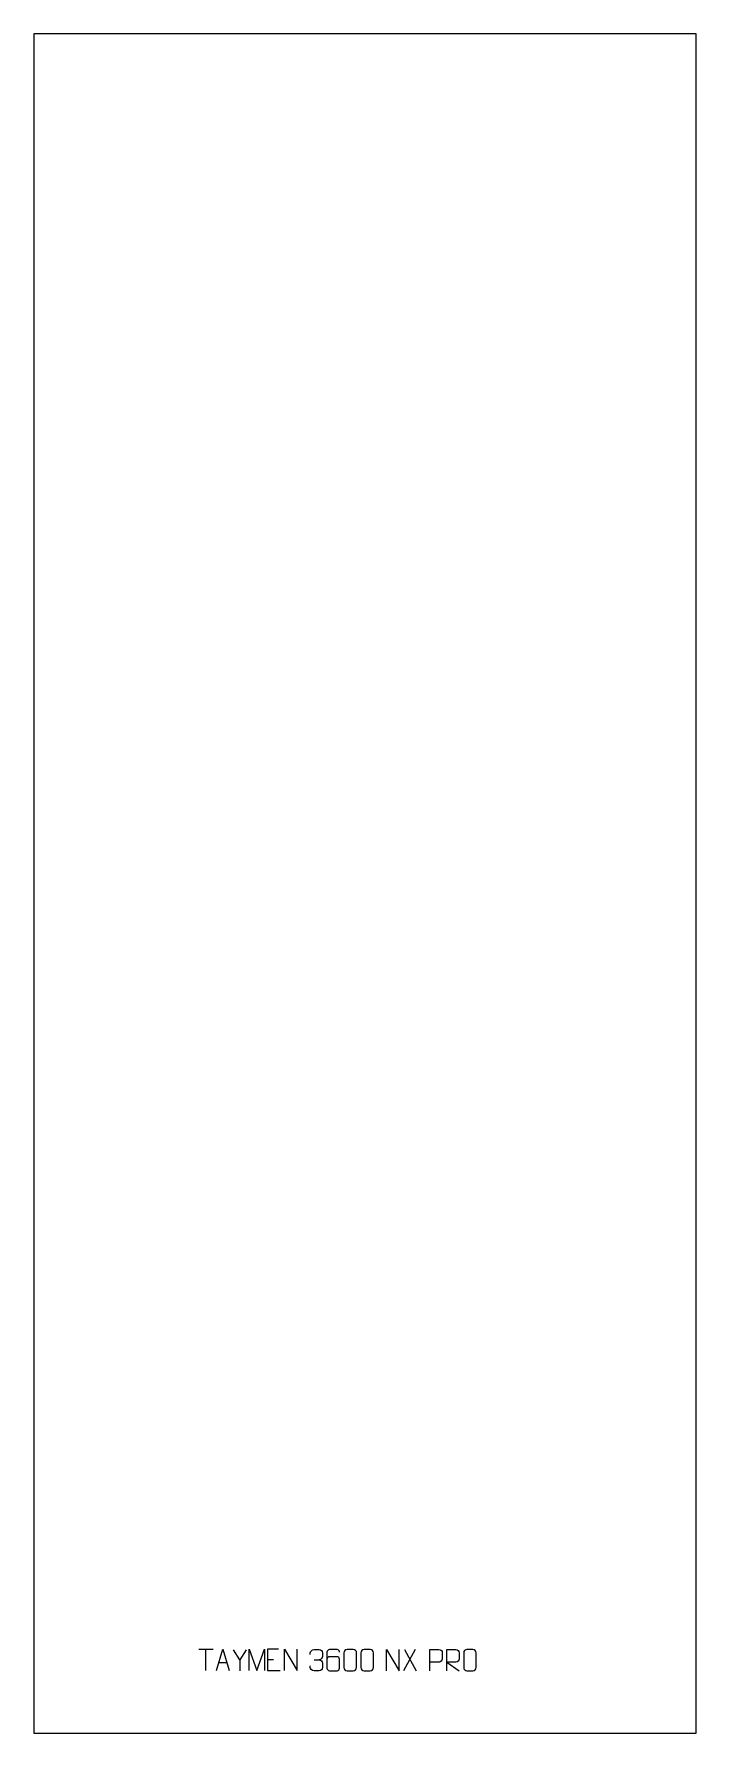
# Model space of a CAD drawing. Header units: millimetres. Extents: x -390 to 390, y -1270 to 730.
import ezdxf

# ---------------------------------------------------------------- set-up
doc = ezdxf.new("R2010")
doc.units = ezdxf.units.MM
doc.header["$MEASUREMENT"] = 0
doc.layers.add('layer 1', color=7, linetype='Continuous')

msp = doc.modelspace()

# ---------------------------------------------------------------- linework, layer by layer
at = {"layer": 'layer 1', "color": 242, "lineweight": 9}
msp.add_open_spline([(389.9997, -1269.9992), (389.9997, -1269.9992), (-389.9997, -1269.9992), (-389.9997, -1269.9992), (-389.9997, -1269.9992), (-389.9997, -1269.9992), (-389.9997, 730.0003), (-389.9997, 730.0003), (-389.9997, 730.0003), (-389.9997, 730.0003), (389.9997, 730.0003), (389.9997, 730.0003), (389.9997, 730.0003), (389.9997, 730.0003), (389.9997, -1269.9992), (389.9997, -1269.9992)], degree=3, knots=[0, 0, 0, 0, 0.2, 0.2, 0.2, 0.2, 0.4, 0.4, 0.4, 0.4, 0.6, 0.6, 0.6, 0.6, 1, 1, 1, 1], dxfattribs=at)
at = {"layer": 'layer 1', "color": 250, "lineweight": 9}
for points in [[(-195.9272, -1171.4727), (-195.9272, -1171.4727), (-178.94, -1171.4727), (-178.94, -1171.4727)], [(-187.4334, -1196.4027), (-187.4334, -1196.4027), (-187.4334, -1171.4492), (-187.4334, -1171.4492)], [(-147.4336, -1183.926), (-147.4336, -1183.926), (-154.7545, -1172.0273), (-154.7545, -1172.0273)], [(58.9751, -1171.8576), (58.9751, -1171.8576), (45.2345, -1196.7534), (45.2345, -1196.7534)], [(46.6891, -1171.8576), (46.6891, -1171.8576), (60.4297, -1196.8111), (60.4297, -1196.8111)], [(-172.1815, -1187.1533), (-172.1815, -1187.1533), (-162.6858, -1187.1533), (-162.6858, -1187.1533)], [(-114.8665, -1183.3289), (-114.8665, -1183.3289), (-107.6984, -1183.3289), (-107.6984, -1183.3289)], [(-60.0472, -1183.7489), (-60.0472, -1183.7489), (-53.8508, -1183.7489), (-53.8508, -1183.7489)]]:
    msp.add_open_spline(points, degree=3, dxfattribs=at)
for points, knots in [([(-174.9041, -1196.4027), (-174.9041, -1196.4027), (-167.5331, -1171.4492), (-167.5331, -1171.4492), (-167.5331, -1171.4492), (-167.5331, -1171.4492), (-159.9632, -1196.4027), (-159.9632, -1196.4027)], [0, 0, 0, 0, 0.333333333, 0.333333333, 0.333333333, 0.333333333, 1, 1, 1, 1]), ([(-140.1112, -1172.0273), (-140.1112, -1172.0273), (-147.4336, -1183.926), (-147.4336, -1183.926), (-147.4336, -1183.926), (-147.4336, -1183.926), (-147.4329, -1196.9809), (-147.4329, -1196.9809)], [0, 0, 0, 0, 0.333333333, 0.333333333, 0.333333333, 0.333333333, 1, 1, 1, 1]), ([(-136.2761, -1196.4049), (-136.2761, -1196.4049), (-136.2761, -1171.447), (-136.2761, -1171.447), (-136.2761, -1171.447), (-136.2761, -1171.447), (-127.351, -1196.4049), (-127.351, -1196.4049), (-127.351, -1196.4049), (-127.351, -1196.4049), (-118.5911, -1171.4475), (-118.5911, -1171.4475), (-118.5911, -1171.4475), (-118.5911, -1171.4475), (-118.5911, -1196.4049), (-118.5911, -1196.4049)], [0, 0, 0, 0, 0.2, 0.2, 0.2, 0.2, 0.4, 0.4, 0.4, 0.4, 0.6, 0.6, 0.6, 0.6, 1, 1, 1, 1]), ([(-101.9926, -1171.4492), (-101.9926, -1171.4492), (-114.8665, -1171.4492), (-114.8665, -1171.4492), (-114.8665, -1171.4492), (-114.8665, -1171.4492), (-114.8665, -1196.4028), (-114.8665, -1196.4028), (-114.8665, -1196.4028), (-114.8665, -1196.4028), (-100.0007, -1196.4028), (-100.0007, -1196.4028)], [0, 0, 0, 0, 0.25, 0.25, 0.25, 0.25, 0.5, 0.5, 0.5, 0.5, 1, 1, 1, 1]), ([(-94.761, -1196.4027), (-94.761, -1196.4027), (-94.761, -1171.4492), (-94.761, -1171.4492), (-94.761, -1171.4492), (-94.761, -1171.4492), (-80.1062, -1196.4027), (-80.1062, -1196.4027), (-80.1062, -1196.4027), (-80.1062, -1196.4027), (-80.1062, -1171.4492), (-80.1062, -1171.4492)], [0, 0, 0, 0, 0.25, 0.25, 0.25, 0.25, 0.5, 0.5, 0.5, 0.5, 1, 1, 1, 1]), ([(-64.7569, -1177.5037), (-64.7569, -1177.5037), (-64.7569, -1175.6465), (-64.7569, -1175.6465), (-64.7569, -1175.6465), (-64.7712, -1173.9046), (-62.1067, -1171.7865), (-60.0476, -1171.8092), (-60.0476, -1171.8092), (-57.9835, -1171.8092), (-55.9195, -1171.8092), (-53.8558, -1171.8092), (-53.8558, -1171.8092), (-51.6613, -1171.8004), (-50.063, -1173.6472), (-50.0186, -1175.5593), (-50.0186, -1175.5593), (-50.019, -1176.9944), (-50.019, -1178.4295), (-50.0186, -1179.865), (-50.0186, -1179.865), (-50.0672, -1181.5185), (-51.6698, -1183.7485), (-53.8681, -1183.7385), (-53.8681, -1183.7385), (-51.6644, -1183.7497), (-50.0564, -1185.5529), (-50.0024, -1187.6124), (-50.0024, -1187.6124), (-50.0028, -1189.3971), (-50.0028, -1191.1818), (-50.0024, -1192.9669), (-50.0024, -1192.9669), (-49.9923, -1195.0283), (-52.0472, -1196.7914), (-53.8681, -1196.7833), (-53.8681, -1196.7833), (-55.9334, -1196.783), (-57.9986, -1196.783), (-60.0642, -1196.7833), (-60.0642, -1196.7833), (-62.2328, -1196.7718), (-64.7638, -1194.3716), (-64.7824, -1192.9098), (-64.7824, -1192.9098), (-64.7824, -1192.9098), (-64.7824, -1191.0012), (-64.7824, -1191.0012)], [0, 0, 0, 0, 0.076923077, 0.076923077, 0.076923077, 0.076923077, 0.153846154, 0.153846154, 0.153846154, 0.153846154, 0.230769231, 0.230769231, 0.230769231, 0.230769231, 0.307692308, 0.307692308, 0.307692308, 0.307692308, 0.384615385, 0.384615385, 0.384615385, 0.384615385, 0.461538462, 0.461538462, 0.461538462, 0.461538462, 0.538461538, 0.538461538, 0.538461538, 0.538461538, 0.615384615, 0.615384615, 0.615384615, 0.615384615, 0.692307692, 0.692307692, 0.692307692, 0.692307692, 0.769230769, 0.769230769, 0.769230769, 0.769230769, 0.846153846, 0.846153846, 0.846153846, 0.846153846, 1, 1, 1, 1]), ([(-29.9624, -1174.7555), (-29.9865, -1173.416), (-31.3427, -1171.7628), (-32.9146, -1171.7971), (-32.9146, -1171.7971), (-35.8994, -1171.7974), (-38.8846, -1171.7974), (-41.87, -1171.7971), (-41.87, -1171.7971), (-43.0891, -1171.7822), (-44.8173, -1173.2198), (-44.8223, -1174.7555), (-44.8223, -1174.7555), (-44.822, -1181.116), (-44.822, -1187.4768), (-44.8223, -1193.8375), (-44.8223, -1193.8375), (-44.8176, -1195.0004), (-43.0891, -1196.7715), (-41.87, -1196.7959), (-41.87, -1196.7959), (-38.8846, -1196.7956), (-35.8994, -1196.7956), (-32.9146, -1196.7959), (-32.9146, -1196.7959), (-31.6365, -1196.7521), (-29.9668, -1195.1376), (-29.9624, -1193.8375), (-29.9624, -1193.8375), (-29.9624, -1190.2542), (-29.9624, -1186.6711), (-29.9624, -1183.0884), (-29.9624, -1183.0884), (-30.0009, -1181.6102), (-31.5836, -1180.1773), (-32.9146, -1180.1793), (-32.9146, -1180.1793), (-35.8994, -1180.179), (-38.8846, -1180.179), (-41.87, -1180.1793), (-41.87, -1180.1793), (-43.1995, -1180.1743), (-44.8425, -1181.6816), (-44.8008, -1183.1101)], [0, 0, 0, 0, 0.083333333, 0.083333333, 0.083333333, 0.083333333, 0.166666667, 0.166666667, 0.166666667, 0.166666667, 0.25, 0.25, 0.25, 0.25, 0.333333333, 0.333333333, 0.333333333, 0.333333333, 0.416666667, 0.416666667, 0.416666667, 0.416666667, 0.5, 0.5, 0.5, 0.5, 0.583333333, 0.583333333, 0.583333333, 0.583333333, 0.666666667, 0.666666667, 0.666666667, 0.666666667, 0.75, 0.75, 0.75, 0.75, 0.833333333, 0.833333333, 0.833333333, 0.833333333, 1, 1, 1, 1]), ([(-20.9729, -1171.7969), (-18.6068, -1171.7969), (-16.2403, -1171.7969), (-13.8738, -1171.7969), (-13.8738, -1171.7969), (-11.8933, -1171.7613), (-9.8673, -1173.2556), (-9.8402, -1175.6977), (-9.8402, -1175.6977), (-9.8406, -1181.4551), (-9.8406, -1187.2129), (-9.8402, -1192.9711), (-9.8402, -1192.9711), (-9.9823, -1195.2987), (-11.6887, -1196.781), (-13.8738, -1196.7918), (-13.8738, -1196.7918), (-16.2462, -1196.7914), (-18.6186, -1196.7914), (-20.9906, -1196.7918), (-20.9906, -1196.7918), (-22.9491, -1196.8974), (-24.9555, -1195.0095), (-24.9441, -1192.9885), (-24.9441, -1192.9885), (-24.9437, -1187.2079), (-24.9437, -1181.4276), (-24.9441, -1175.6478), (-24.9441, -1175.6478), (-24.9398, -1173.5058), (-23.1627, -1171.7833), (-20.9729, -1171.7969)], [0, 0, 0, 0, 0.111111111, 0.111111111, 0.111111111, 0.111111111, 0.222222222, 0.222222222, 0.222222222, 0.222222222, 0.333333333, 0.333333333, 0.333333333, 0.333333333, 0.444444444, 0.444444444, 0.444444444, 0.444444444, 0.555555556, 0.555555556, 0.555555556, 0.555555556, 0.666666667, 0.666666667, 0.666666667, 0.666666667, 0.777777778, 0.777777778, 0.777777778, 0.777777778, 1, 1, 1, 1]), ([(-0.9729, -1171.7969), (1.3932, -1171.7969), (3.7597, -1171.7969), (6.1262, -1171.7969), (6.1262, -1171.7969), (8.1067, -1171.7613), (10.1327, -1173.2556), (10.1598, -1175.6977), (10.1598, -1175.6977), (10.1594, -1181.4551), (10.1594, -1187.2129), (10.1598, -1192.9711), (10.1598, -1192.9711), (10.0177, -1195.2987), (8.3113, -1196.781), (6.1262, -1196.7918), (6.1262, -1196.7918), (3.7538, -1196.7914), (1.3814, -1196.7914), (-0.9906, -1196.7918), (-0.9906, -1196.7918), (-2.9491, -1196.8974), (-4.9555, -1195.0095), (-4.9441, -1192.9885), (-4.9441, -1192.9885), (-4.9437, -1187.2079), (-4.9437, -1181.4276), (-4.9441, -1175.6478), (-4.9441, -1175.6478), (-4.9398, -1173.5058), (-3.1627, -1171.7833), (-0.9729, -1171.7969)], [0, 0, 0, 0, 0.111111111, 0.111111111, 0.111111111, 0.111111111, 0.222222222, 0.222222222, 0.222222222, 0.222222222, 0.333333333, 0.333333333, 0.333333333, 0.333333333, 0.444444444, 0.444444444, 0.444444444, 0.444444444, 0.555555556, 0.555555556, 0.555555556, 0.555555556, 0.666666667, 0.666666667, 0.666666667, 0.666666667, 0.777777778, 0.777777778, 0.777777778, 0.777777778, 1, 1, 1, 1]), ([(25.5047, -1196.8111), (25.5047, -1196.8111), (25.5047, -1171.8576), (25.5047, -1171.8576), (25.5047, -1171.8576), (25.5047, -1171.8576), (40.1595, -1196.8111), (40.1595, -1196.8111), (40.1595, -1196.8111), (40.1595, -1196.8111), (40.1595, -1171.8576), (40.1595, -1171.8576)], [0, 0, 0, 0, 0.25, 0.25, 0.25, 0.25, 0.5, 0.5, 0.5, 0.5, 1, 1, 1, 1]), ([(76.3477, -1196.8144), (76.3477, -1196.8144), (76.3477, -1171.8608), (76.3477, -1171.8608), (76.3477, -1171.8608), (79.9427, -1171.8608), (83.538, -1171.8608), (87.1334, -1171.8608), (87.1334, -1171.8608), (89.4586, -1171.8987), (91.016, -1173.3888), (91.0118, -1175.7549), (91.0118, -1175.7549), (91.0114, -1177.7906), (91.0114, -1180.8499), (91.0118, -1182.8859), (91.0118, -1182.8859), (91.0053, -1184.7613), (89.1931, -1186.7032), (87.1835, -1186.7223), (87.1835, -1186.7223), (87.1835, -1186.7223), (76.3477, -1186.7223), (76.3477, -1186.7223)], [0, 0, 0, 0, 0.142857143, 0.142857143, 0.142857143, 0.142857143, 0.285714286, 0.285714286, 0.285714286, 0.285714286, 0.428571429, 0.428571429, 0.428571429, 0.428571429, 0.571428571, 0.571428571, 0.571428571, 0.571428571, 0.714285714, 0.714285714, 0.714285714, 0.714285714, 1, 1, 1, 1]), ([(96.3478, -1196.8143), (96.3478, -1196.8143), (96.3478, -1171.8608), (96.3478, -1171.8608), (96.3478, -1171.8608), (99.9426, -1171.8608), (103.5381, -1171.8608), (107.1333, -1171.8608), (107.1333, -1171.8608), (109.4586, -1171.8985), (111.0159, -1173.3885), (111.0118, -1175.7549), (111.0118, -1175.7549), (111.0114, -1177.7904), (111.0114, -1180.8498), (111.0118, -1182.8858), (111.0118, -1182.8858), (111.0053, -1184.7613), (109.193, -1186.7031), (107.1835, -1186.7222), (107.1835, -1186.7222), (107.1835, -1186.7222), (96.3478, -1186.7222), (96.3478, -1186.7222), (96.3478, -1186.7222), (96.3478, -1186.7222), (111.0025, -1196.8143), (111.0025, -1196.8143)], [0, 0, 0, 0, 0.125, 0.125, 0.125, 0.125, 0.25, 0.25, 0.25, 0.25, 0.375, 0.375, 0.375, 0.375, 0.5, 0.5, 0.5, 0.5, 0.625, 0.625, 0.625, 0.625, 0.75, 0.75, 0.75, 0.75, 1, 1, 1, 1]), ([(120.1602, -1171.8611), (122.4859, -1171.8611), (124.812, -1171.8611), (127.1381, -1171.8611), (127.1381, -1171.8611), (129.0847, -1171.8255), (131.0761, -1173.3171), (131.1028, -1175.7547), (131.1028, -1175.7547), (131.1024, -1181.5016), (131.1024, -1187.2489), (131.1028, -1192.9966), (131.1028, -1192.9966), (130.963, -1195.32), (129.2858, -1196.7996), (127.1381, -1196.8104), (127.1381, -1196.8104), (124.8062, -1196.81), (122.4743, -1196.81), (120.1428, -1196.8104), (120.1428, -1196.8104), (118.2178, -1196.9158), (116.2457, -1195.0313), (116.2569, -1193.014), (116.2569, -1193.014), (116.2572, -1187.2439), (116.2572, -1181.4742), (116.2569, -1175.7049), (116.2569, -1175.7049), (116.2611, -1173.5668), (118.0078, -1171.8476), (120.1602, -1171.8611)], [0, 0, 0, 0, 0.111111111, 0.111111111, 0.111111111, 0.111111111, 0.222222222, 0.222222222, 0.222222222, 0.222222222, 0.333333333, 0.333333333, 0.333333333, 0.333333333, 0.444444444, 0.444444444, 0.444444444, 0.444444444, 0.555555556, 0.555555556, 0.555555556, 0.555555556, 0.666666667, 0.666666667, 0.666666667, 0.666666667, 0.777777778, 0.777777778, 0.777777778, 0.777777778, 1, 1, 1, 1])]:
    msp.add_open_spline(points, degree=3, knots=knots, dxfattribs=at)

doc.saveas('drawing.dxf')
